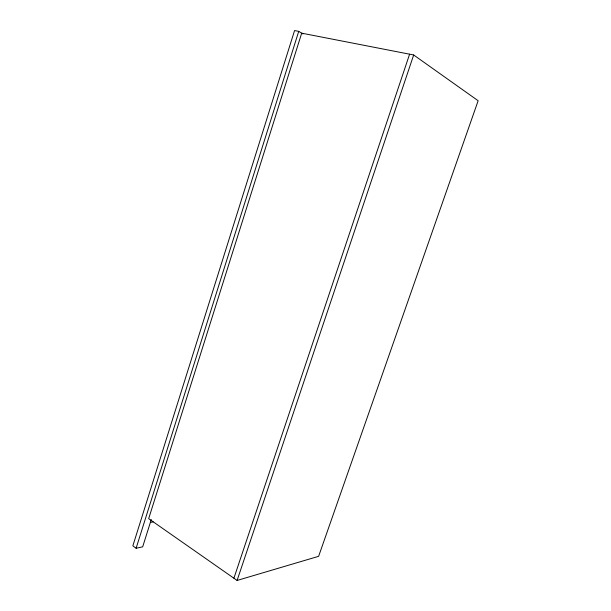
<?xml version="1.0" encoding="UTF-8"?>
<svg xmlns="http://www.w3.org/2000/svg" width="611" height="611" viewBox="0 0 611 611"><rect width="100%" height="100%" fill="white"/><g stroke="black" fill="none" stroke-linecap="round" stroke-linejoin="round"><path stroke-width="0.92" d="M136.116 548.243L298.726 31.36L294.571 30.55L132.854 545.837L136.116 548.243L142.669 546.845L151.284 519.556M233.898 578.22L409.599 54.188M237.099 580.45L413.67 54.982L301.697 33.17L148.672 518.647L237.099 580.45L318.621 556.323L478.146 100.739L413.67 54.982M150.39 522.405L153.208 521.893M298.726 31.36L302.957 33.941"/></g></svg>
